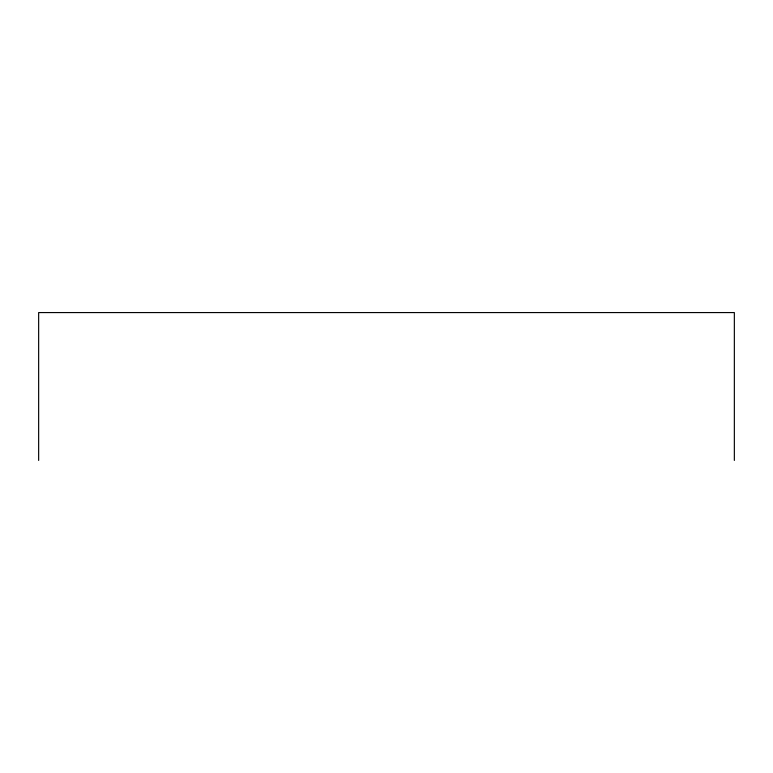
<?xml version="1.0" encoding="UTF-8"?>
<svg xmlns="http://www.w3.org/2000/svg" width="773" height="773" viewBox="0 0 773 773"><rect width="100%" height="100%" fill="white"/><g stroke="black" fill="none" stroke-linecap="round" stroke-linejoin="round"><path stroke-width="1.16" d="M734.35 460.428L734.35 312.572L38.65 312.572L38.65 460.428"/></g></svg>
